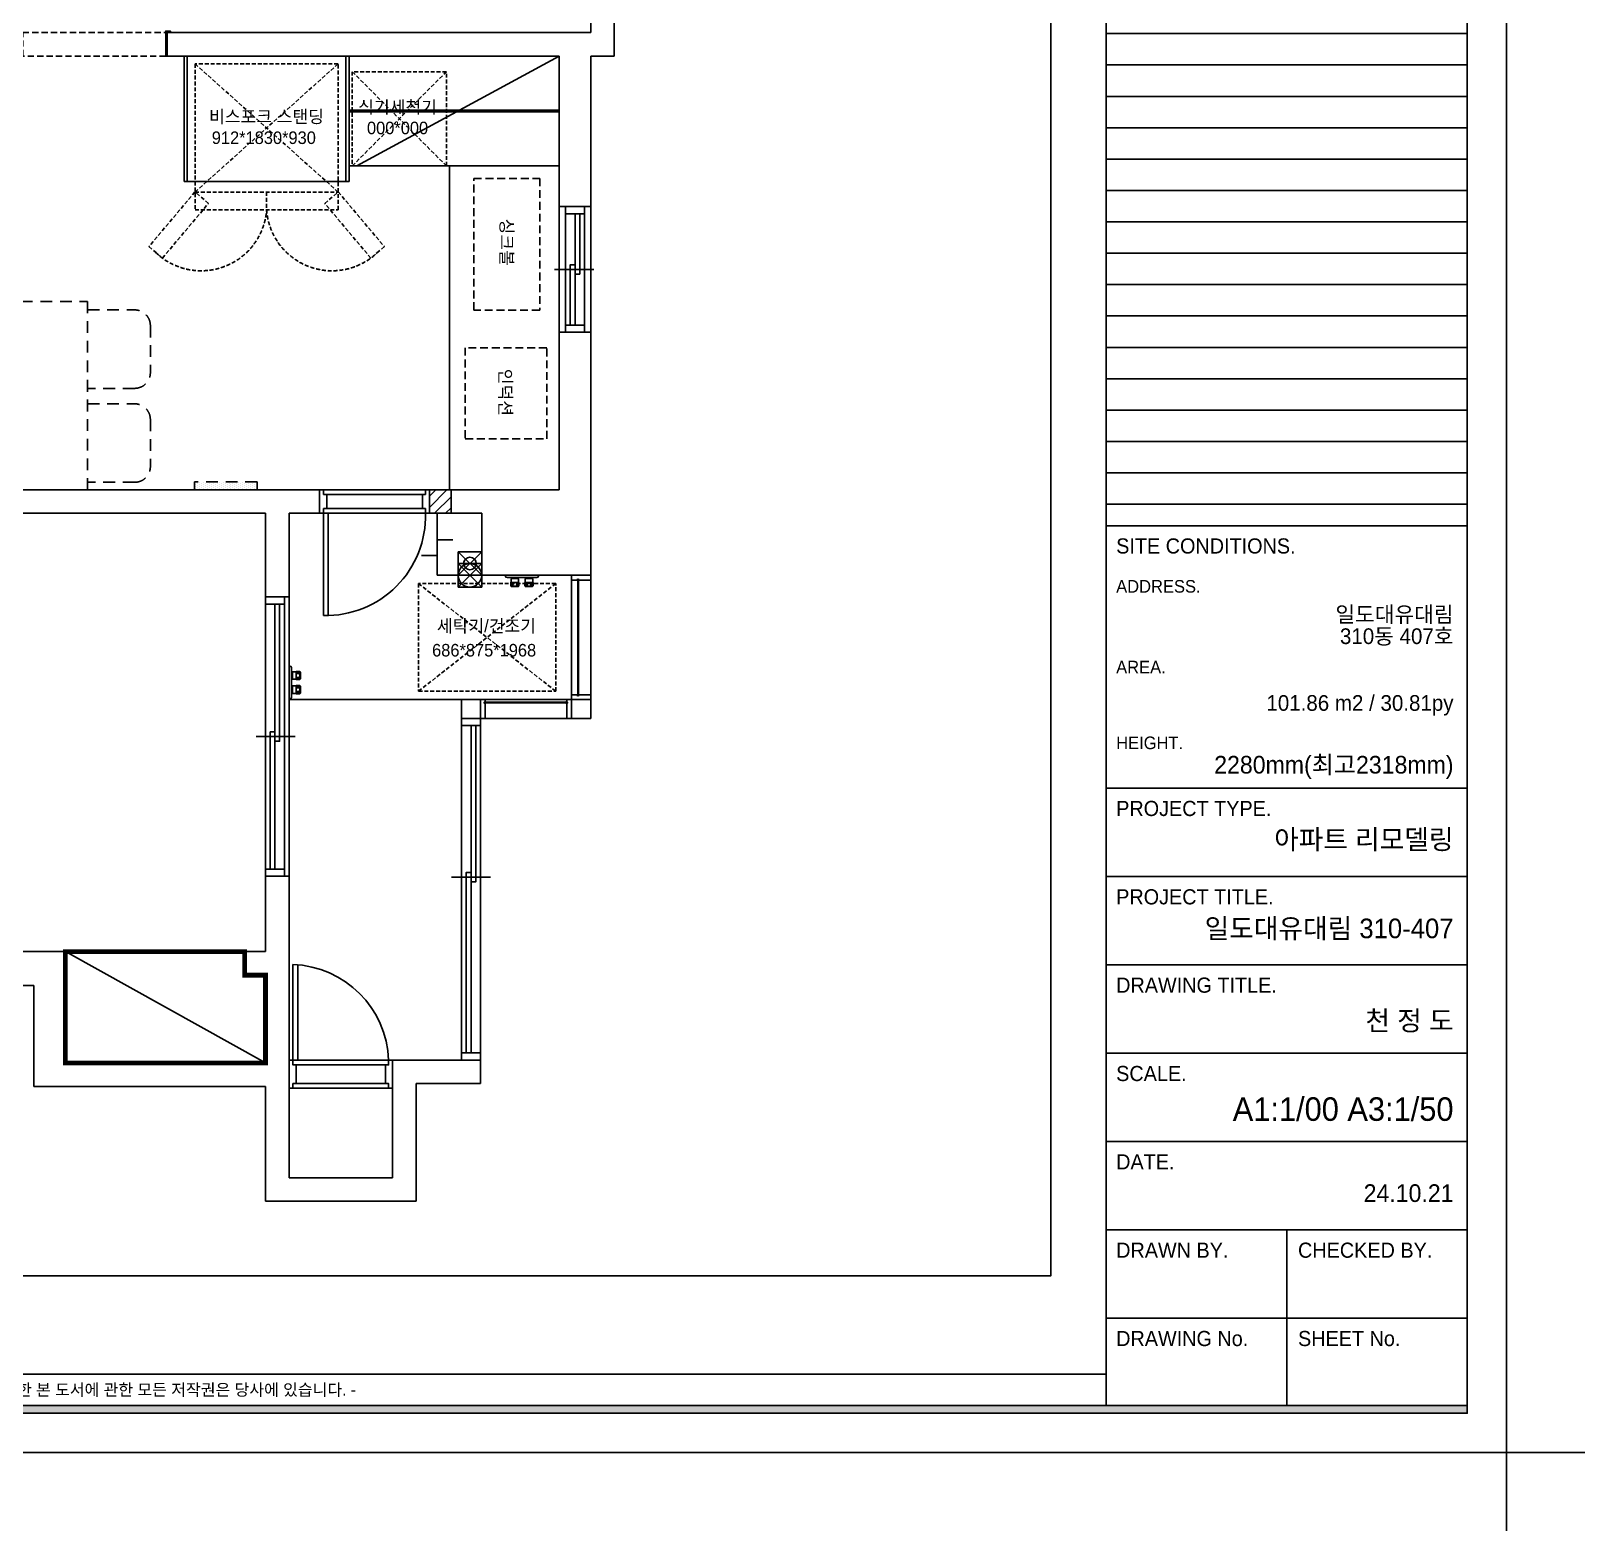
# Model space of a CAD drawing. Header units: inches. Extents: x 38372 to 259385, y 31566 to 93830.
# Drawn here: x 130359 to 140265, y 54416 to 63977 of the extents above; entities that cross this region are included whole.
import ezdxf
from ezdxf.enums import TextEntityAlignment as Align

# ---------------------------------------------------------------- set-up
doc = ezdxf.new("R2010")
doc.units = ezdxf.units.IN
doc.header["$LTSCALE"] = 50
doc.header["$MEASUREMENT"] = 0
for name, pattern in [('DASHED', [0.75, 0.5, -0.25]), ('DASHEDX2', [1.5, 1, -0.5]), ('DH-HID2', [1.2, 0.8, -0.4]), ('HID', [2.5, 1.5, -1])]:
    doc.linetypes.add(name, pattern=pattern)
for name, color, linetype in [('02-WAL', 2, 'Continuous'), ('03-WAL NEW', 3, 'Continuous'), ('04-WIN', 4, 'Continuous'), ('06-FUR', 6, 'Continuous'), ('06-LIGHT', 4, 'Continuous'), ('2-con', 2, 'Continuous'), ('3.기호.계단선', 30, 'Continuous'), ('4-win', 4, 'Continuous'), ('_LIBR', 4, 'Continuous'), ('CO-DOOR', 8, 'Continuous'), ('F-SYM', 7, 'Continuous'), ('fin', 5, 'Continuous'), ('FORM(YOURNAME)-11', 1, 'Continuous'), ('FUR', 8, 'DASHED'), ('설비', 140, 'Continuous')]:
    doc.layers.add(name, color=color, linetype=linetype)
doc.styles.add('YOURNAME', font='HY울릉도M.TTF')
doc.styles.add('코레일둥고', font='Korail_Round_Gothic_Medium.ttf')

# ---------------------------------------------------------------- blocks, each defined once
blk = doc.blocks.new('FORM-PLAN')
at = {"layer": 'FORM(YOURNAME)-11'}
h = blk.add_hatch(color=256, dxfattribs=at)
h.dxf.hatch_style = 1
h.paths.add_polyline_path([(-71444, 55115), (10556, 55115), (10556, 54915), (-71444, 54915)])
h.paths.add_polyline_path([(-71444, -2085), (10556, -2085), (10556, -2285), (-71444, -2285)])
at = {"layer": 'Defpoints', "color": 158}
for p, q in [((1346, 54915), (1346, -2085)), ((1346, 32893), (10556, 32893)), ((1346, 32093), (10556, 32093)), ((1346, 31293), (10556, 31293)), ((1346, 30493), (10556, 30493)), ((1346, 29693), (10556, 29693)), ((1346, 28893), (10556, 28893)), ((1346, 28093), (10556, 28093)), ((1346, 27293), (10556, 27293)), ((1346, 26493), (10556, 26493)), ((1346, 25693), (10556, 25693)), ((1346, 24893), (10556, 24893)), ((1346, 24093), (10556, 24093)), ((1346, 23293), (10556, 23293)), ((1346, 22493), (10556, 22493)), ((1346, 21693), (10556, 21693)), ((1346, 20893), (10556, 20893)), ((1346, -1285), (-71444, -1285))]:
    blk.add_line(p, q, dxfattribs=at)
for points in [[(-71444, -2285), (10556, -2285), (10556, 55115), (-71444, 55115)], [(-69444, 53115), (-64, 53115), (-64, 1215), (-69444, 1215)]]:
    blk.add_lwpolyline(points, close=True, dxfattribs=at)
at = {"layer": 'Defpoints', "color": 1}
blk.add_lwpolyline([(11556, -5285), (11556, -3285), (13556, -3285)], dxfattribs=at)
at = {"layer": 'FORM(YOURNAME)-11', "color": 14}
for p, q in [((1346, 20344), (10556, 20344)), ((1346, 13651), (10556, 13651)), ((1346, 11398), (10556, 11398)), ((1346, 9146), (10556, 9146)), ((1346, 6893), (10556, 6893)), ((1346, 4641), (10556, 4641)), ((1346, 2388), (10556, 2388)), ((5951, 2388), (5951, -2085)), ((1346, 136), (10556, 136))]:
    blk.add_line(p, q, dxfattribs=at)
at = {"layer": 'FORM(YOURNAME)-11', "color": 250}
blk.add_lwpolyline([(-72444, -3285), (11556, -3285), (11556, 56115), (-72444, 56115)], close=True, dxfattribs=at)
at = {"layer": 'FORM(YOURNAME)-11'}
blk.add_lwpolyline([(-71444, -2085), (10556, -2085), (10556, -2285), (-71444, -2285)], close=True, dxfattribs=at)
at = {"layer": 'FORM(YOURNAME)-11', "color": 14, "style": 'YOURNAME'}
for s, height, p in [('SITE CONDITIONS.', 386.14, (1603, 19829)), ('PROJECT TYPE.', 386.14, (1603, 13136)), ('PROJECT TITLE.', 386.14, (1603, 10883)), ('DRAWING TITLE.', 386.14, (1603, 8631)), ('SCALE.', 386.1, (1603, 6378)), ('DATE.', 386.1, (1603, 4126)), ('DRAWN BY.', 386.1, (1603, 1873)), ('CHECKED BY.', 386.14, (6240, 1873)), ('DRAWING No.', 386.14, (1603, -379)), ('SHEET No.', 386.1, (6240, -379))]:
    blk.add_text(s, height=height, dxfattribs=at).set_placement(p, align=Align.MIDDLE_LEFT)
at = {"layer": 'FORM(YOURNAME)-11', "color": 251, "style": 'YOURNAME'}
for s, p in [('ADDRESS.', (1603, 18799)), ('AREA.', (1603, 16740)), ('HEIGHT.', (1603, 14809))]:
    blk.add_text(s, height=321.8, dxfattribs=at).set_placement(p, align=Align.MIDDLE_LEFT)
at = {"layer": 'FORM(YOURNAME)-11', "color": 1, "style": 'YOURNAME'}
blk.add_text("- 본 도서는 어떠한 경우에도 무단으로 도용할 수 없으며 도용시 '지적재산권' 보호에 관한 법률에 의거, 법적 분쟁이 발생합니다.  또한 본 도서에 관한 모든 저작권은 당사에 있습니다. -", height=300, dxfattribs=at).set_placement((-32990, -1685), align=Align.MIDDLE_CENTER)
at = {"layer": 'FORM(YOURNAME)-11', "color": 3, "style": 'YOURNAME'}
for tag, height, p in [('1', 450, (9905, 18188)), ('2', 450, (9905, 17544)), ('3', 450, (9905, 16257)), ('4', 450, (9905, 14326)), ('5', 515, (9905, 12009)), ('6', 515, (9905, 9757)), ('7', 515, (9905, 7504)), ('8', 515, (9905, 5252)), ('9', 515, (9905, 2999)), ('10', 515, (5655, 811)), ('11', 515, (9905, 747)), ('12', 515, (5655, -1441)), ('13', 515, (9905, -1441))]:
    blk.add_attdef(tag, text='', height=height, dxfattribs=at).set_placement(p, align=Align.MIDDLE_RIGHT)
blk = doc.blocks.new('ffwfr')
at = {"color": 8}
for p, q in [((107243, 60432.5), (107393, 60582.5)), ((107243, 60582.5), (107393, 60432.5))]:
    blk.add_line(p, q, dxfattribs=at)
blk.add_lwpolyline([(107243, 60432.5), (107393, 60432.5), (107393, 60582.5), (107243, 60582.5)], close=True, dxfattribs=at)
blk.add_circle((107318, 60507.5), 75, dxfattribs=at)
at = {"layer": '02-WAL', "color": 8}
blk.add_line((107965, 60507.5), (108088, 60507.5), dxfattribs=at)
blk.add_line((107965, 60507.5), (108088, 60507.5), dxfattribs=at)
at = {"layer": '03-WAL NEW', "color": 8, "linetype": 'Continuous'}
for p, q in [((107060, 61011.3), (107101.2, 61052.5)), ((107060, 60940.6), (107171.9, 61052.5)), ((107092.7, 60902.5), (107198, 61007.8)), ((107163.4, 60902.5), (107198, 60937.1))]:
    blk.add_line(p, q, dxfattribs=at)
at = {"layer": '03-WAL NEW', "color": 8}
for p, q in [((107060, 61052.5), (107198, 61052.5)), ((107060, 60902.5), (107060, 61052.5)), ((107198, 61052.5), (107198, 60902.5)), ((106165, 59715.5), (106165, 60902.5)), ((106165, 60902.5), (107110, 60902.5)), ((107198, 60902.5), (107060, 60902.5)), ((107110, 60902.5), (107110, 60507.5)), ((107110, 60633.3), (107110, 60733.3)), ((107110, 60733.3), (107210, 60733.3)), ((107010, 60633.3), (107110, 60633.3)), ((107393, 60657.5), (107243, 60507.5)), ((107243, 60657.5), (107393, 60507.5)), ((107393, 60657.5), (107243, 60657.5)), ((107243, 60657.5), (107243, 60507.5)), ((107393, 60507.5), (107393, 60657.5)), ((107110, 60507.5), (107965, 60507.5)), ((107243, 60507.5), (107393, 60507.5)), ((107965, 60507.5), (107965, 59715.5)), ((107915, 59715.5), (106165, 59715.5))]:
    blk.add_line(p, q, dxfattribs=at)
blk.add_circle((107318, 60582.5), 40, dxfattribs=at)
at = {"layer": '04-WIN', "color": 8}
for p, q in [((107928, 62812.5), (107928, 62102.5)), ((107988, 62812.5), (107988, 62102.5)), ((108048, 62812.5), (108048, 62102.5)), ((107858, 62457.5), (108108, 62457.5)), ((107965, 60507.5), (108088, 60507.5)), ((107965, 60507.5), (107965, 59715.5)), ((107965, 60507.5), (108088, 60507.5)), ((107965, 60507.5), (107965, 60477.5)), ((108088, 60507.5), (107965, 60507.5)), ((107965, 60477.5), (108002.3, 60477.5)), ((107965, 60477.5), (107965, 59745.5)), ((108001.5, 60477.5), (108002.9, 60474.8)), ((108002.3, 60477.5), (108004, 60483)), ((108002.9, 60474.8), (108003.8, 60474.2)), ((108003.8, 60474.2), (108005.3, 60473.7)), ((108004, 60483), (108010.5, 60483)), ((108005.3, 60481), (108009.3, 60481)), ((108005.3, 59742), (108005.3, 60481)), ((108009.3, 60481), (108009.3, 59742)), ((108010.7, 60474.2), (108009.3, 60473.7)), ((108010.5, 60483), (108012.3, 60477.5)), ((108011.7, 60474.8), (108010.7, 60474.2)), ((108013.1, 60477.5), (108011.7, 60474.8)), ((108012.3, 60477.5), (108088, 60477.5)), ((108043.2, 60477.5), (108012.3, 60477.5)), ((108088, 60477.5), (108088, 60507.5)), ((108088, 60477.5), (108088, 59745.5)), ((106015, 60324.5), (106015, 58634.5)), ((106075, 60324.5), (106075, 58634.5)), ((106135, 60324.5), (106135, 58634.5)), ((106165, 58589.5), (106165, 60369.5)), ((107965, 59745.5), (108002.3, 59745.5)), ((107965, 59715.5), (107965, 59745.5)), ((107965, 59745.5), (108002.3, 59745.5)), ((108001.5, 59745.5), (108002.9, 59748.2)), ((108002.3, 59745.5), (108004, 59740)), ((108002.9, 59748.2), (108003.8, 59748.8)), ((108003.8, 59748.8), (108005.3, 59749.3)), ((108004, 59740), (108010.5, 59740)), ((108005.3, 59742), (108009.3, 59742)), ((108009.3, 59742), (108005.3, 59742)), ((108010.7, 59748.8), (108009.3, 59749.3)), ((108010.5, 59740), (108012.3, 59745.5)), ((108011.7, 59748.2), (108010.7, 59748.8)), ((108013.1, 59745.5), (108011.7, 59748.2)), ((108012.3, 59745.5), (108088, 59745.5)), ((108088, 59745.5), (108088, 59715.5)), ((107265, 59715.5), (107265, 57417.5)), ((107385, 59715.5), (107415, 59715.5)), ((107385, 59595.5), (107385, 59715.5)), ((107415, 59701.2), (107409.5, 59699.5)), ((107409.5, 59699.5), (107409.5, 59693)), ((107409.5, 59693), (107415, 59691.2)), ((107411.5, 59698.2), (107411.5, 59694.2)), ((107938.5, 59698.2), (107411.5, 59698.2)), ((107411.5, 59694.2), (107938.5, 59694.2)), ((107415, 59715.5), (107415, 59701.2)), ((107415, 59715.5), (107935, 59715.5)), ((107415, 59702), (107417.7, 59700.6)), ((107415, 59690.4), (107417.7, 59691.8)), ((107415, 59691.2), (107415, 59595.5)), ((107415, 59660.3), (107415, 59691.2)), ((107417.7, 59700.6), (107418.3, 59699.7)), ((107417.7, 59691.8), (107418.3, 59692.8)), ((107418.3, 59699.7), (107418.8, 59698.2)), ((107418.3, 59692.8), (107418.8, 59694.2)), ((107931.7, 59699.7), (107931.2, 59698.2)), ((107931.7, 59692.8), (107931.2, 59694.2)), ((107932.3, 59700.6), (107931.7, 59699.7)), ((107932.3, 59691.8), (107931.7, 59692.8)), ((107935, 59702), (107932.3, 59700.6)), ((107935, 59690.4), (107932.3, 59691.8)), ((107935, 59715.5), (107935, 59701.2)), ((107965, 59715.5), (107935, 59715.5)), ((107935, 59715.5), (107935, 59701.2)), ((107935, 59701.2), (107940.5, 59699.5)), ((107940.5, 59693), (107935, 59691.2)), ((107935, 59691.2), (107935, 59595.5)), ((107938.5, 59698.2), (107938.5, 59694.2)), ((107938.5, 59694.2), (107938.5, 59698.2)), ((107940.5, 59699.5), (107940.5, 59693)), ((108088, 59715.5), (107965, 59715.5)), ((107965, 59595.5), (107965, 59715.5)), ((107265, 59550.5), (107265, 57462.5)), ((107325, 59550.5), (107325, 57462.5)), ((107415, 59595.5), (107385, 59595.5)), ((107385, 59550.5), (107385, 57462.5)), ((107415, 59595.5), (107935, 59595.5)), ((107935, 59595.5), (107965, 59595.5)), ((105955, 59479.5), (106205, 59479.5)), ((107200, 58583.5), (107450, 58583.5))]:
    blk.add_line(p, q, dxfattribs=at)
for points in [[(107928, 62857.5), (108048, 62857.5), (108048, 62812.5), (107928, 62812.5)], [(108048, 62102.5), (107928, 62102.5), (107928, 62057.5), (108048, 62057.5)], [(106015, 60369.5), (106135, 60369.5), (106135, 60324.5), (106015, 60324.5)], [(107265, 59715.5), (107265, 59595.5), (107385, 59595.5), (107385, 59715.5)], [(107965, 59715.5), (107965, 59595.5), (108088, 59595.5), (108088, 59715.5)], [(107265, 59595.5), (107385, 59595.5), (107385, 59550.5), (107265, 59550.5)], [(106135, 58634.5), (106015, 58634.5), (106015, 58589.5), (106135, 58589.5)], [(107385, 57462.5), (107265, 57462.5), (107265, 57417.5), (107385, 57417.5)]]:
    blk.add_lwpolyline(points, close=True, dxfattribs=at)
for points in [[(108018, 62812.5), (108018, 62427.5), (107988, 62427.5)], [(107988, 62487.5), (107958, 62487.5), (107958, 62102.5)], [(106105, 60324.5), (106105, 59449.5), (106075, 59449.5)], [(107355, 59550.5), (107355, 58553.5), (107325, 58553.5)], [(106075, 59509.5), (106045, 59509.5), (106045, 58634.5)], [(107325, 58613.5), (107295, 58613.5), (107295, 57462.5)]]:
    blk.add_lwpolyline(points, dxfattribs=at)
at = {"layer": '06-FUR', "color": 8}
for p, q in [((105496, 63017.5), (105496, 63817.5)), ((105496, 63817.5), (106548, 63817.5)), ((105516, 63817.5), (105516, 63017.5)), ((106528, 63817.5), (106528, 63017.5)), ((106548, 63117.5), (106548, 63817.5)), ((106548, 63817.5), (107888, 63817.5)), ((106548, 63817.5), (106548, 63017.5)), ((107888, 63817.5), (106598, 63117.5)), ((107888, 63817.5), (107888, 61052.5)), ((107188, 63117.5), (106548, 63117.5)), ((106598, 63117.5), (107888, 63117.5)), ((107188, 61052.5), (107188, 63117.5)), ((106548, 63017.5), (105496, 63017.5)), ((107888, 61052.5), (107188, 61052.5)), ((104739, 58108.5), (105882, 58108.5)), ((104739, 57399.5), (104739, 58108.5)), ((104739, 58108.5), (106015, 57399.5)), ((105882, 58108.5), (105882, 57958.5)), ((105882, 57958.5), (106015, 57958.5)), ((106015, 57958.5), (106015, 57399.5)), ((106015, 57399.5), (104739, 57399.5))]:
    blk.add_line(p, q, dxfattribs=at)
at = {"layer": '06-FUR', "color": 8, "linetype": 'DASHEDX2'}
for p, q in [((107342.8, 62197.5), (107342.8, 63037.5)), ((107342.8, 63037.5), (107762.8, 63037.5)), ((107762.8, 63037.5), (107762.8, 62197.5)), ((107762.8, 62197.5), (107342.8, 62197.5)), ((107288, 61957.5), (107288, 61377.5)), ((107808, 61957.5), (107288, 61957.5)), ((107808, 61377.5), (107808, 61957.5)), ((107288, 61377.5), (107808, 61377.5))]:
    blk.add_line(p, q, dxfattribs=at)
at = {"layer": '2-con', "color": 8}
for p, q in [((108088, 63967.5), (108088, 64202.5)), ((108238, 63817.5), (108238, 64202.5)), ((105388, 63817.5), (105388, 63967.5)), ((105388, 63967.5), (108088, 63967.5)), ((105388, 63817.5), (107888, 63817.5)), ((107888, 63817.5), (107888, 62857.5)), ((108088, 63817.5), (108088, 62857.5)), ((108088, 63817.5), (108238, 63817.5)), ((107888, 62857.5), (108048, 62857.5)), ((107888, 62057.5), (108048, 62057.5)), ((107888, 62057.5), (107888, 61052.5)), ((108088, 62057.5), (108088, 60507.5)), ((103380, 61052.5), (106360, 61052.5)), ((106360, 61052.5), (106360, 60902.5)), ((107198, 61052.5), (107888, 61052.5)), ((107198, 61052.5), (107198, 60902.5)), ((103530, 60902.5), (106015, 60902.5)), ((106015, 60369.5), (106015, 60902.5)), ((106165, 60902.5), (106360, 60902.5)), ((106165, 60902.5), (106360, 60902.5)), ((106165, 60369.5), (106165, 60902.5)), ((107198, 60902.5), (107393, 60902.5)), ((107393, 60902.5), (107393, 60507.5)), ((107393, 60507.5), (108088, 60507.5)), ((106015, 60369.5), (106165, 60369.5)), ((106015, 58589.5), (106165, 58589.5)), ((106015, 58108.5), (106015, 58589.5)), ((106165, 57267.5), (106165, 58589.5)), ((103530, 58108.5), (104739, 58108.5)), ((104739, 57399.5), (104739, 58108.5)), ((105882, 58108.5), (106015, 58108.5)), ((105882, 57958.5), (105882, 58108.5)), ((105882, 57958.5), (106015, 57958.5)), ((106015, 57399.5), (106015, 57958.5)), ((103005, 57892.5), (104539, 57892.5)), ((104539, 57249.5), (104539, 57892.5)), ((104739, 57399.5), (106015, 57399.5)), ((106825, 57417.5), (107385, 57417.5)), ((106825, 57417.5), (106825, 56667.5)), ((107385, 57417.5), (107385, 57267.5)), ((106165, 57267.5), (106165, 56667.5)), ((106975, 57267.5), (107385, 57267.5)), ((106975, 57267.5), (106975, 56517.5)), ((104539, 57249.5), (106015, 57249.5)), ((106015, 56517.5), (106015, 57249.5)), ((106825, 56667.5), (106165, 56667.5)), ((106975, 56517.5), (106015, 56517.5))]:
    blk.add_line(p, q, dxfattribs=at)
at = {"layer": '3.기호.계단선', "color": 8, "linetype": 'HID'}
for p, q in [((105561.3, 61102.5), (105561.3, 61052.5)), ((105961.3, 61102.5), (105561.3, 61102.5)), ((105561.3, 61052.5), (105961.3, 61052.5)), ((105961.3, 61052.5), (105961.3, 61102.5))]:
    blk.add_line(p, q, dxfattribs=at)
at = {"layer": '3.기호.계단선', "color": 8, "linetype": 'Continuous'}
for p, q in [((105569.9, 61100.3), (105569.9, 61100.3)), ((105569.9, 61087.8), (105569.9, 61087.8)), ((105569.9, 61075.3), (105569.9, 61075.3)), ((105569.9, 61062.8), (105569.9, 61062.8)), ((105582.4, 61094), (105582.4, 61094)), ((105582.4, 61081.5), (105582.4, 61081.5)), ((105582.4, 61069), (105582.4, 61069)), ((105582.4, 61056.5), (105582.4, 61056.5)), ((105594.9, 61100.3), (105594.9, 61100.3)), ((105594.9, 61087.8), (105594.9, 61087.8)), ((105594.9, 61075.3), (105594.9, 61075.3)), ((105594.9, 61062.8), (105594.9, 61062.8)), ((105607.4, 61094), (105607.4, 61094)), ((105607.4, 61081.5), (105607.4, 61081.5)), ((105607.4, 61069), (105607.4, 61069)), ((105607.4, 61056.5), (105607.4, 61056.5)), ((105619.9, 61100.3), (105619.9, 61100.3)), ((105619.9, 61087.8), (105619.9, 61087.8)), ((105619.9, 61075.3), (105619.9, 61075.3)), ((105619.9, 61062.8), (105619.9, 61062.8)), ((105632.4, 61094), (105632.4, 61094)), ((105632.4, 61081.5), (105632.4, 61081.5)), ((105632.4, 61069), (105632.4, 61069)), ((105632.4, 61056.5), (105632.4, 61056.5)), ((105644.9, 61100.3), (105644.9, 61100.3)), ((105644.9, 61087.8), (105644.9, 61087.8)), ((105644.9, 61075.3), (105644.9, 61075.3)), ((105644.9, 61062.8), (105644.9, 61062.8)), ((105657.4, 61094), (105657.4, 61094)), ((105657.4, 61081.5), (105657.4, 61081.5)), ((105657.4, 61069), (105657.4, 61069)), ((105657.4, 61056.5), (105657.4, 61056.5)), ((105669.9, 61100.3), (105669.9, 61100.3)), ((105669.9, 61087.8), (105669.9, 61087.8)), ((105669.9, 61075.3), (105669.9, 61075.3)), ((105669.9, 61062.8), (105669.9, 61062.8)), ((105682.4, 61094), (105682.4, 61094)), ((105682.4, 61081.5), (105682.4, 61081.5)), ((105682.4, 61069), (105682.4, 61069)), ((105682.4, 61056.5), (105682.4, 61056.5)), ((105694.9, 61100.3), (105694.9, 61100.3)), ((105694.9, 61087.8), (105694.9, 61087.8)), ((105694.9, 61075.3), (105694.9, 61075.3)), ((105694.9, 61062.8), (105694.9, 61062.8)), ((105707.4, 61094), (105707.4, 61094)), ((105707.4, 61081.5), (105707.4, 61081.5)), ((105707.4, 61069), (105707.4, 61069)), ((105707.4, 61056.5), (105707.4, 61056.5)), ((105719.9, 61100.3), (105719.9, 61100.3)), ((105719.9, 61087.8), (105719.9, 61087.8)), ((105719.9, 61075.3), (105719.9, 61075.3)), ((105719.9, 61062.8), (105719.9, 61062.8)), ((105732.4, 61094), (105732.4, 61094)), ((105732.4, 61081.5), (105732.4, 61081.5)), ((105732.4, 61069), (105732.4, 61069)), ((105732.4, 61056.5), (105732.4, 61056.5)), ((105744.9, 61100.3), (105744.9, 61100.3)), ((105744.9, 61087.8), (105744.9, 61087.8)), ((105744.9, 61075.3), (105744.9, 61075.3)), ((105744.9, 61062.8), (105744.9, 61062.8)), ((105757.4, 61094), (105757.4, 61094)), ((105757.4, 61081.5), (105757.4, 61081.5)), ((105757.4, 61069), (105757.4, 61069)), ((105757.4, 61056.5), (105757.4, 61056.5)), ((105769.9, 61100.3), (105769.9, 61100.3)), ((105769.9, 61087.8), (105769.9, 61087.8)), ((105769.9, 61075.3), (105769.9, 61075.3)), ((105769.9, 61062.8), (105769.9, 61062.8)), ((105782.4, 61094), (105782.4, 61094)), ((105782.4, 61081.5), (105782.4, 61081.5)), ((105782.4, 61069), (105782.4, 61069)), ((105782.4, 61056.5), (105782.4, 61056.5)), ((105794.9, 61100.3), (105794.9, 61100.3)), ((105794.9, 61087.8), (105794.9, 61087.8)), ((105794.9, 61075.3), (105794.9, 61075.3)), ((105794.9, 61062.8), (105794.9, 61062.8)), ((105807.4, 61094), (105807.4, 61094)), ((105807.4, 61081.5), (105807.4, 61081.5)), ((105807.4, 61069), (105807.4, 61069)), ((105807.4, 61056.5), (105807.4, 61056.5)), ((105819.9, 61100.3), (105819.9, 61100.3)), ((105819.9, 61087.8), (105819.9, 61087.8)), ((105819.9, 61075.3), (105819.9, 61075.3)), ((105819.9, 61062.8), (105819.9, 61062.8)), ((105832.4, 61094), (105832.4, 61094)), ((105832.4, 61081.5), (105832.4, 61081.5)), ((105832.4, 61069), (105832.4, 61069)), ((105832.4, 61056.5), (105832.4, 61056.5)), ((105844.9, 61100.3), (105844.9, 61100.3)), ((105844.9, 61087.8), (105844.9, 61087.8)), ((105844.9, 61075.3), (105844.9, 61075.3)), ((105844.9, 61062.8), (105844.9, 61062.8)), ((105857.4, 61094), (105857.4, 61094)), ((105857.4, 61081.5), (105857.4, 61081.5)), ((105857.4, 61069), (105857.4, 61069)), ((105857.4, 61056.5), (105857.4, 61056.5)), ((105869.9, 61100.3), (105869.9, 61100.3)), ((105869.9, 61087.8), (105869.9, 61087.8)), ((105869.9, 61075.3), (105869.9, 61075.3)), ((105869.9, 61062.8), (105869.9, 61062.8)), ((105882.4, 61094), (105882.4, 61094)), ((105882.4, 61081.5), (105882.4, 61081.5)), ((105882.4, 61069), (105882.4, 61069)), ((105882.4, 61056.5), (105882.4, 61056.5)), ((105894.9, 61100.3), (105894.9, 61100.3)), ((105894.9, 61087.8), (105894.9, 61087.8)), ((105894.9, 61075.3), (105894.9, 61075.3)), ((105894.9, 61062.8), (105894.9, 61062.8)), ((105907.4, 61094), (105907.4, 61094)), ((105907.4, 61081.5), (105907.4, 61081.5)), ((105907.4, 61069), (105907.4, 61069)), ((105907.4, 61056.5), (105907.4, 61056.5)), ((105919.9, 61100.3), (105919.9, 61100.3)), ((105919.9, 61087.8), (105919.9, 61087.8)), ((105919.9, 61075.3), (105919.9, 61075.3)), ((105919.9, 61062.8), (105919.9, 61062.8)), ((105932.4, 61094), (105932.4, 61094)), ((105932.4, 61081.5), (105932.4, 61081.5)), ((105932.4, 61069), (105932.4, 61069)), ((105932.4, 61056.5), (105932.4, 61056.5)), ((105944.9, 61100.3), (105944.9, 61100.3)), ((105944.9, 61087.8), (105944.9, 61087.8)), ((105944.9, 61075.3), (105944.9, 61075.3)), ((105944.9, 61062.8), (105944.9, 61062.8)), ((105957.4, 61094), (105957.4, 61094)), ((105957.4, 61081.5), (105957.4, 61081.5)), ((105957.4, 61069), (105957.4, 61069)), ((105957.4, 61056.5), (105957.4, 61056.5))]:
    blk.add_line(p, q, dxfattribs=at)
at = {"layer": '4-win', "color": 8}
blk.add_lwpolyline([(107888, 62057.5), (108088, 62057.5), (108088, 62857.5), (107888, 62857.5)], close=True, dxfattribs=at)
at = {"layer": '_LIBR', "color": 8, "linetype": 'Continuous'}
for p, q in [((106360, 60902.5), (106360, 61052.5)), ((106360, 61052.5), (106385, 61052.5)), ((106385, 61052.5), (107035, 61052.5)), ((106385, 61052.5), (106385, 61023.1)), ((106385, 61023.1), (106405, 61023.1)), ((107015, 61023.1), (106405, 61023.1)), ((106405, 61023.1), (106405, 60933)), ((107015, 61023.1), (107035, 61023.1)), ((107015, 60933), (107015, 61023.1)), ((107035, 61023.1), (107035, 61052.5)), ((107035, 61052.5), (107060, 61052.5)), ((107060, 61052.5), (107060, 60902.5)), ((106385, 60933), (106385, 60902.5)), ((106405, 60933), (106385, 60933)), ((107015, 60933), (106405, 60933)), ((107035, 60933), (107015, 60933)), ((107035, 60902.5), (107035, 60933)), ((106385, 60902.5), (106360, 60902.5)), ((106415, 60902.5), (106385, 60902.5)), ((106385, 60902.5), (106385, 60250.5)), ((107035, 60902.5), (106415, 60902.5)), ((106415, 60251.1), (106415, 60902.5)), ((107060, 60902.5), (107035, 60902.5)), ((106780, 57387), (106210, 57387)), ((106800, 57417.5), (106220, 57417.5)), ((106780, 57267), (106210, 57267)), ((106800, 57237.5), (106190, 57237.5))]:
    blk.add_line(p, q, dxfattribs=at)
for points in [[(105379, 63967.5), (105409, 63967.5), (105409, 63976.5), (105379, 63976.5), (105379, 63967.5)], [(106220, 58026.6), (106220, 57417.5), (106190, 57417.5), (106190, 58027.5)], [(106800, 57237.5), (106825, 57237.5), (106825, 57417.5), (106800, 57417.5), (106800, 57387), (106780, 57387), (106780, 57267), (106800, 57267), (106800, 57237.5)]]:
    blk.add_lwpolyline(points, dxfattribs=at)
for points in [[(105388, 63967.5), (105379, 63967.5), (105379, 63817.5), (105388, 63817.5)], [(106210, 57267), (106210, 57387), (106190, 57387), (106190, 57417.5), (106165, 57417.5), (106165, 57237.5), (106190, 57237.5), (106190, 57267)]]:
    blk.add_lwpolyline(points, close=True, dxfattribs=at)
for centre, radius, start, end in [((106400, 60886.1), 635.2, 268.64688, 1.47637), ((106166.6, 57393.1), 633.9, 2.20158, 87.88309)]:
    blk.add_arc(centre, radius, start, end, dxfattribs=at)
at = {"layer": 'CO-DOOR', "color": 8, "linetype": 'DH-HID2'}
blk.add_lwpolyline([(105379, 63817.5), (104467, 63817.5), (104467, 63967.5), (105379, 63967.5)], close=True, dxfattribs=at)
at = {"layer": 'fin', "color": 8}
for p, q in [((107544.6, 60507.5), (107544.6, 60502.5)), ((107554.6, 60492.5), (107744.6, 60492.5)), ((107580.6, 60484.5), (107580.6, 60462.5)), ((107580.6, 60462.5), (107628.6, 60462.5)), ((107580.6, 60456.5), (107595.6, 60456.5)), ((107580.6, 60450.5), (107595.6, 60450.5)), ((107580.6, 60444.5), (107595.6, 60444.5)), ((107580.6, 60438.5), (107628.6, 60438.5)), ((107580.6, 60438.5), (107580.6, 60437.5)), ((107582.6, 60486.5), (107626.6, 60486.5)), ((107582.6, 60435.5), (107626.6, 60435.5)), ((107587.6, 60492.5), (107587.6, 60486.5)), ((107613.6, 60456.5), (107628.6, 60456.5)), ((107613.6, 60450.5), (107628.6, 60450.5)), ((107613.6, 60444.5), (107628.6, 60444.5)), ((107621.6, 60492.5), (107621.6, 60486.5)), ((107628.6, 60484.5), (107628.6, 60462.5)), ((107628.6, 60438.5), (107628.6, 60437.5)), ((107670.6, 60484.5), (107670.6, 60462.5)), ((107670.6, 60462.5), (107718.6, 60462.5)), ((107670.6, 60456.5), (107685.6, 60456.5)), ((107670.6, 60450.5), (107685.6, 60450.5)), ((107670.6, 60444.5), (107685.6, 60444.5)), ((107670.6, 60438.5), (107670.6, 60437.5)), ((107670.6, 60438.5), (107718.6, 60438.5)), ((107672.6, 60486.5), (107716.6, 60486.5)), ((107672.6, 60435.5), (107716.6, 60435.5)), ((107677.6, 60492.5), (107677.6, 60486.5)), ((107703.6, 60456.5), (107718.6, 60456.5)), ((107703.6, 60450.5), (107718.6, 60450.5)), ((107703.6, 60444.5), (107718.6, 60444.5)), ((107711.6, 60492.5), (107711.6, 60486.5)), ((107718.6, 60484.5), (107718.6, 60462.5)), ((107718.6, 60438.5), (107718.6, 60437.5)), ((107754.6, 60507.5), (107754.6, 60502.5)), ((106165, 59929), (106170, 59929)), ((106180, 59729), (106180, 59919)), ((106180, 59886), (106186, 59886)), ((106180, 59852), (106186, 59852)), ((106186, 59847), (106186, 59891)), ((106188, 59893), (106210, 59893)), ((106188, 59845), (106210, 59845)), ((106210, 59845), (106210, 59893)), ((106216, 59878), (106216, 59893)), ((106216, 59845), (106216, 59860)), ((106222, 59878), (106222, 59893)), ((106222, 59845), (106222, 59860)), ((106228, 59878), (106228, 59893)), ((106228, 59845), (106228, 59860)), ((106234, 59893), (106235, 59893)), ((106234, 59845), (106234, 59893)), ((106234, 59845), (106235, 59845)), ((106237, 59847), (106237, 59891)), ((106180, 59796), (106186, 59796)), ((106180, 59762), (106186, 59762)), ((106186, 59757), (106186, 59801)), ((106188, 59803), (106210, 59803)), ((106188, 59755), (106210, 59755)), ((106210, 59755), (106210, 59803)), ((106216, 59788), (106216, 59803)), ((106216, 59755), (106216, 59770)), ((106222, 59788), (106222, 59803)), ((106222, 59755), (106222, 59770)), ((106228, 59788), (106228, 59803)), ((106228, 59755), (106228, 59770)), ((106234, 59755), (106234, 59803)), ((106234, 59803), (106235, 59803)), ((106234, 59755), (106235, 59755)), ((106237, 59757), (106237, 59801)), ((106165, 59719), (106170, 59719))]:
    blk.add_line(p, q, dxfattribs=at)
for centre, radius, start, end in [((107554.6, 60502.5), 10, 180, 270), ((107580.6, 60459.5), 3, 90, 270), ((107580.6, 60453.5), 3, 90, 270), ((107580.6, 60447.5), 3, 90, 270), ((107580.6, 60441.5), 3, 90, 270), ((107582.6, 60484.5), 2, 90, 180), ((107582.6, 60437.5), 2, 180, 270), ((107595.6, 60459.5), 3, 90, 270), ((107595.6, 60453.5), 3, 90, 270), ((107595.6, 60447.5), 3, 90, 270), ((107595.6, 60441.5), 3, 90, 270), ((107613.6, 60459.5), 3, 270, 90), ((107613.6, 60453.5), 3, 270, 90), ((107613.6, 60447.5), 3, 270, 90), ((107613.6, 60441.5), 3, 270, 90), ((107626.6, 60484.5), 2, 0, 90), ((107626.6, 60437.5), 2, 270, 0), ((107628.6, 60459.5), 3, 270, 90), ((107628.6, 60453.5), 3, 270, 90), ((107628.6, 60447.5), 3, 270, 90), ((107628.6, 60441.5), 3, 270, 90), ((107670.6, 60459.5), 3, 90, 270), ((107670.6, 60453.5), 3, 90, 270), ((107670.6, 60447.5), 3, 90, 270), ((107670.6, 60441.5), 3, 90, 270), ((107672.6, 60484.5), 2, 90, 180), ((107672.6, 60437.5), 2, 180, 270), ((107685.6, 60459.5), 3, 90, 270), ((107685.6, 60453.5), 3, 90, 270), ((107685.6, 60447.5), 3, 90, 270), ((107685.6, 60441.5), 3, 90, 270), ((107703.6, 60459.5), 3, 270, 90), ((107703.6, 60453.5), 3, 270, 90), ((107703.6, 60447.5), 3, 270, 90), ((107703.6, 60441.5), 3, 270, 90), ((107716.6, 60484.5), 2, 0, 90), ((107716.6, 60437.5), 2, 270, 0), ((107718.6, 60459.5), 3, 270, 90), ((107718.6, 60453.5), 3, 270, 90), ((107718.6, 60447.5), 3, 270, 90), ((107718.6, 60441.5), 3, 270, 90), ((107744.6, 60502.5), 10, 270, 0), ((106170, 59919), 10, 0, 90), ((106188, 59891), 2, 90, 180), ((106188, 59847), 2, 180, 270), ((106213, 59893), 3, 0, 180), ((106213, 59878), 3, 0, 180), ((106213, 59860), 3, 180, 0), ((106213, 59845), 3, 180, 0), ((106219, 59893), 3, 0, 180), ((106219, 59878), 3, 0, 180), ((106219, 59860), 3, 180, 0), ((106219, 59845), 3, 180, 0), ((106225, 59893), 3, 0, 180), ((106225, 59878), 3, 0, 180), ((106225, 59860), 3, 180, 0), ((106225, 59845), 3, 180, 0), ((106231, 59893), 3, 0, 180), ((106231, 59878), 3, 0, 180), ((106231, 59860), 3, 180, 0), ((106231, 59845), 3, 180, 0), ((106235, 59891), 2, 0, 90), ((106235, 59847), 2, 270, 0), ((106188, 59801), 2, 90, 180), ((106188, 59757), 2, 180, 270), ((106213, 59803), 3, 0, 180), ((106213, 59788), 3, 0, 180), ((106213, 59770), 3, 180, 0), ((106213, 59755), 3, 180, 0), ((106219, 59803), 3, 0, 180), ((106219, 59788), 3, 0, 180), ((106219, 59770), 3, 180, 0), ((106219, 59755), 3, 180, 0), ((106225, 59803), 3, 0, 180), ((106225, 59788), 3, 0, 180), ((106225, 59770), 3, 180, 0), ((106225, 59755), 3, 180, 0), ((106231, 59803), 3, 0, 180), ((106231, 59788), 3, 0, 180), ((106231, 59770), 3, 180, 0), ((106231, 59755), 3, 180, 0), ((106235, 59801), 2, 0, 90), ((106235, 59757), 2, 270, 0), ((106170, 59729), 10, 270, 0)]:
    blk.add_arc(centre, radius, start, end, dxfattribs=at)
at = {"layer": 'FUR', "color": 8}
for p, q in [((105566, 62950.5), (106478, 63767.5)), ((105566, 63767.5), (106478, 62950.5)), ((106478, 63767.5), (105566, 63767.5)), ((105566, 63767.5), (105566, 62837.5)), ((106478, 62837.5), (106478, 63767.5)), ((106568, 63117.5), (107168, 63717.5)), ((106568, 63717.5), (107168, 63117.5)), ((107168, 63717.5), (106568, 63717.5)), ((106568, 63717.5), (106568, 63117.5)), ((107168, 63117.5), (107168, 63717.5)), ((106568, 63117.5), (107168, 63117.5)), ((107238, 63117.5), (107888, 63117.5)), ((105565.4, 62950.9), (105271.4, 62602.3)), ((105651.8, 62878.1), (105565.4, 62950.9)), ((105566, 62950.5), (106478, 62950.5)), ((106022, 62950.5), (106022, 62837.5)), ((106392.2, 62878.1), (106478.6, 62950.9)), ((106478.6, 62950.9), (106772.6, 62602.3)), ((105357.8, 62529.5), (105651.8, 62878.1)), ((105566, 62837.5), (106478, 62837.5)), ((106686.2, 62529.5), (106392.2, 62878.1)), ((105271.4, 62602.3), (105357.8, 62529.5)), ((106772.6, 62602.3), (106686.2, 62529.5)), ((107865, 59768.5), (106990, 60454.5)), ((106990, 59768.5), (107865, 60454.5)), ((107865, 60454.5), (106990, 60454.5)), ((106990, 60454.5), (106990, 59768.5)), ((107865, 59768.5), (107865, 60454.5)), ((106990, 59768.5), (107865, 59768.5))]:
    blk.add_line(p, q, dxfattribs=at)
at = {"layer": 'FUR', "color": 8, "linetype": 'HID'}
blk.add_lwpolyline([(104080, 62252.5), (104880, 62252.5), (104880, 61052.5), (104080, 61052.5)], close=True, dxfattribs=at)
for points in [[(104880.9, 62199.2), (105180.9, 62199.2, -0.414214), (105280.9, 62099.2), (105280.9, 61799.2, -0.414214), (105180.9, 61699.2), (104880.9, 61699.2)], [(104880.9, 61600.5), (105180.9, 61600.5, -0.414214), (105280.9, 61500.5), (105280.9, 61200.5, -0.414214), (105180.9, 61100.5), (104880.9, 61100.5)]]:
    blk.add_lwpolyline(points, format="xyb", dxfattribs=at)
at = {"layer": 'FUR', "color": 8}
for centre, start, end in [((105605, 62866.5), 225.98232, 356.02429), ((106439, 62866.5), 183.97571, 314.01768)]:
    blk.add_arc(centre, 418, start, end, dxfattribs=at)
at = {"layer": '06-FUR', "color": 8, "linetype": 'DASHEDX2', "style": '코레일둥고'}
for s, p in [('식기세척기', (106606, 63451.9)), ('비스포크 스탠딩', (105655.2, 63391.2)), ('000*000', (106661.8, 63319)), ('912*1830*930', (105672.5, 63256.7)), ('세탁기/건조기', (107107.7, 60144.1)), ('686*875*1968', (107076.9, 59990))]:
    blk.add_text(s, height=80, dxfattribs=at).set_placement(p)
for s, p in [('싱크볼', (107512.9, 62781.4)), ('인덕션', (107504.6, 61824.1))]:
    blk.add_text(s, height=80, rotation=270, dxfattribs=at).set_placement(p)

msp = doc.modelspace()

# ---------------------------------------------------------------- linework, layer by layer
at = {"layer": '06-LIGHT', "color": 10, "linetype": 'HID', "const_width": 20}
msp.add_lwpolyline([(132386.8, 63467.5), (133726.8, 63467.5)], dxfattribs=at)
at = {"layer": '설비', "color": 30, "const_width": 30}
msp.add_lwpolyline([(130577.8, 58108.5), (130577.8, 57399.5), (131853.8, 57399.5), (131853.8, 57958.5), (131720.8, 57958.5), (131720.8, 58108.5), (130577.8, 58108.5)], dxfattribs=at)

# ---------------------------------------------------------------- block references
msp.add_blockref('ffwfr', (25838.8, 0))
at = {"layer": 'F-SYM'}
ref = msp.add_blockref('FORM-PLAN', (136875.9, 55737.3), dxfattribs=dict(at, xscale=0.2500000000000001, yscale=0.2500000000000001, zscale=0.2500000000000001))
ref.add_attrib('4', '2280mm(최고2318mm)', dxfattribs={"layer": 'FORM(YOURNAME)-11', "color": 3, "height": 112.5, "style": 'YOURNAME'}).set_placement((139427.1, 59300.1), align=Align.MIDDLE_RIGHT)
ref.add_attrib('3', '101.86 m2 / 30.81py', dxfattribs={"layer": 'FORM(YOURNAME)-11', "color": 3, "height": 100, "style": 'YOURNAME'}).set_placement((139427.1, 59693.7), align=Align.MIDDLE_RIGHT)
ref.add_attrib('2', '310동 407호', dxfattribs={"layer": 'FORM(YOURNAME)-11', "color": 3, "height": 100, "style": 'YOURNAME'}).set_placement((139427.1, 60119.3), align=Align.MIDDLE_RIGHT)
ref.add_attrib('1', '일도대유대림', dxfattribs={"layer": 'FORM(YOURNAME)-11', "color": 3, "height": 100, "style": 'YOURNAME'}).set_placement((139427.1, 60258.6), align=Align.MIDDLE_RIGHT)
ref.add_attrib('5', '아파트 리모델링', dxfattribs={"layer": 'FORM(YOURNAME)-11', "color": 3, "height": 125, "style": 'YOURNAME'}).set_placement((139427.1, 58824), align=Align.MIDDLE_RIGHT)
ref.add_attrib('6', '일도대유대림 310-407', dxfattribs={"layer": 'FORM(YOURNAME)-11', "color": 3, "height": 125, "style": 'YOURNAME'}).set_placement((139427.1, 58256.7), align=Align.MIDDLE_RIGHT)
ref.add_attrib('7', '천 정 도', dxfattribs={"layer": 'FORM(YOURNAME)-11', "color": 3, "height": 125, "style": 'YOURNAME'}).set_placement((139427.1, 57668.8), align=Align.MIDDLE_RIGHT)
ref.add_attrib('8', 'A1:1/00 A3:1/50', dxfattribs={"layer": 'FORM(YOURNAME)-11', "color": 3, "height": 150, "style": 'YOURNAME'}).set_placement((139427.1, 57105), align=Align.MIDDLE_RIGHT)
ref.add_attrib('9', '24.10.21', dxfattribs={"layer": 'FORM(YOURNAME)-11', "color": 3, "height": 112.5, "style": 'YOURNAME'}).set_placement((139427.1, 56569.3), align=Align.MIDDLE_RIGHT)

doc.saveas('drawing.dxf')
